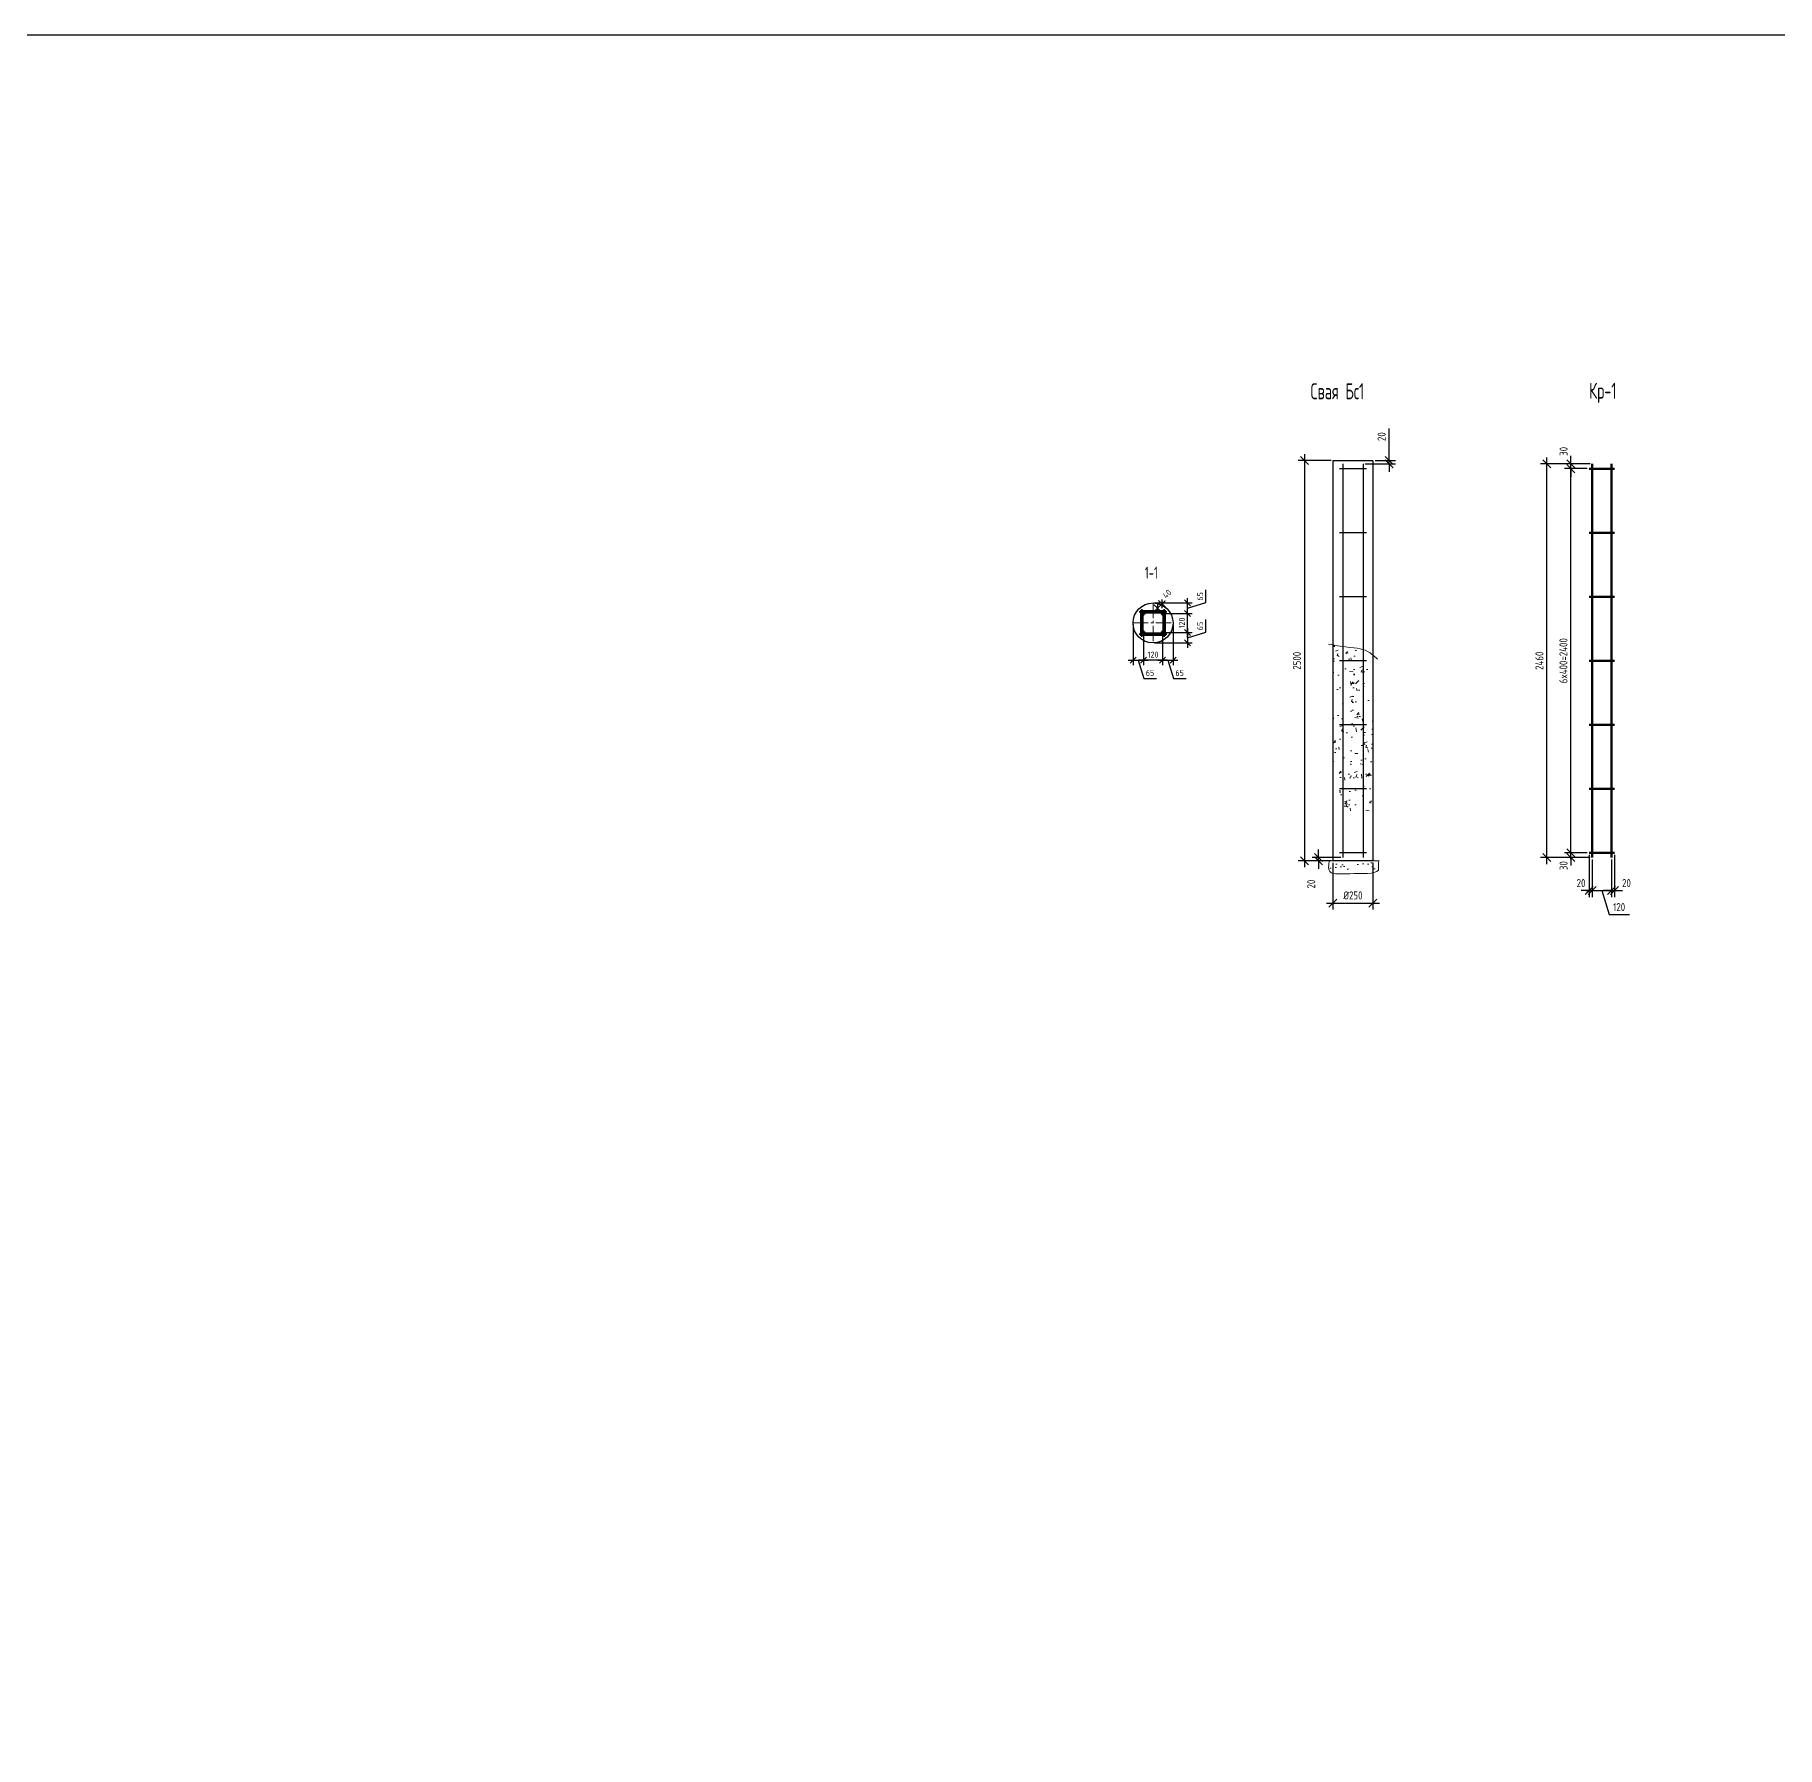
# Model space of a CAD drawing. Header units: millimetres. Extents: x -69913 to 106360, y -63759 to 35456.
# Drawn here: x 51369 to 62255, y 6078 to 16775 of the extents above; entities that cross this region are included whole.
import ezdxf
from ezdxf.lldxf.tags import DXFTag

# ---------------------------------------------------------------- set-up
doc = ezdxf.new("R2010")
doc.units = ezdxf.units.MM
doc.header["$MEASUREMENT"] = 0
doc.linetypes.add('CENTER2', pattern=[28.575, 19.05, -3.175, 3.175, -3.175])
for name, color, linetype, lineweight in [('Арматура', 1, 'Continuous', 50), ('МОНОЛИТ', 2, 'Continuous', 30), ('размерная', 5, 'Continuous', 15), ('размеры', 4, 'Continuous', 15), ('текст', 1, 'Continuous', 25), ('тонкая', 4, 'Continuous', 20), ('штриховка', 8, 'Continuous', 20)]:
    doc.layers.add(name, color=color, linetype=linetype, lineweight=lineweight)
doc.styles.add('style2', font='CS_Gost2304.shx')
doc.styles.add('ГОСТ 2.304', font='CS_Gost2304.shx')
tags = doc.linetypes.add('HIDDEN2', pattern=[4.7625, 3.175, -1.5875]).pattern_tags.tags
tags[6:7] = [DXFTag(74, 4), DXFTag(75, 0), DXFTag(340, '0'), DXFTag(46, 1.0), DXFTag(50, 0.0), DXFTag(44, 0.0), DXFTag(45, 0.0)]
tags[4:5] = [DXFTag(74, 4), DXFTag(75, 0), DXFTag(340, '0'), DXFTag(46, 1.0), DXFTag(50, 0.0), DXFTag(44, 0.0), DXFTag(45, 0.0)]
doc.dimstyles.new('СПДС', dxfattribs={"dimscale": 100, "dimtxt": 2.5, "dimasz": 2.5, "dimexe": 2, "dimexo": 0.625, "dimgap": 1, "dimtad": 1, "dimdec": 0, "dimtxsty": 'ГОСТ 2.304', "dimblk": 'OBLIQUE', "dimblk1": 'OBLIQUE', "dimblk2": 'OBLIQUE', "dimcen": 2.5, "dimdle": 2, "dimadec": 0, "dimazin": 2, "dimtfac": 0.75, "dimtdec": 4, "dimtmove": 1, "dimatfit": 3, "dimfxl": 1, "dimtfill": 1, "dimtolj": 1, "dimarcsym": 1})

# ---------------------------------------------------------------- blocks, each defined once
blk = doc.blocks.new('_Oblique')
at = {"color": 0, "linetype": 'ByBlock', "lineweight": -2}
blk.add_line((-0.5, -0.5), (0.5, 0.5), dxfattribs=at)
blk = doc.blocks.new('*D142')
at = {"layer": 'размерная', "color": 0, "lineweight": -2, "ltscale": 15, "transparency": 16777216}
for p, q in [((59390, 11635), (59390, 11685)), ((59529, 11635), (59350, 11635)), ((59468, 11615), (59350, 11615)), ((59390, 11615), (59390, 11635)), ((59390, 11615), (59390, 11565))]:
    blk.add_line(p, q, dxfattribs=at)
at = {"layer": 'размерная', "color": 0, "lineweight": -2, "ltscale": 15, "transparency": 16777216, "xscale": 50, "yscale": 50, "zscale": 50}
for p, rotation in [((59390, 11635), 270), ((59390, 11615), 90)]:
    blk.add_blockref('_Oblique', p, dxfattribs=dict(at, rotation=rotation))
at = {"layer": 'размерная', "color": 0, "ltscale": 15, "transparency": 16777216, "insert": (59344, 11470), "char_height": 50, "attachment_point": 5, "rotation": 90, "style": 'ГОСТ 2.304', "bg_fill": 3, "box_fill_scale": 1.25, "bg_fill_color": 256, "bg_fill_true_color": 13158600, "bg_fill_transparency": 0}
blk.add_mtext('\\A1;20', dxfattribs=at)
blk = doc.blocks.new('*D143')
at = {"layer": 'размерная', "color": 0, "lineweight": -2, "ltscale": 15, "transparency": 16777216}
for p, q in [((59303, 14155), (59303, 11575)), ((59468, 14115), (59263, 14115)), ((59468, 11615), (59263, 11615))]:
    blk.add_line(p, q, dxfattribs=at)
at = {"layer": 'размерная', "color": 0, "lineweight": -2, "ltscale": 15, "transparency": 16777216, "xscale": 50, "yscale": 50, "zscale": 50}
for p, rotation in [((59303, 14115), 90), ((59303, 11615), 270)]:
    blk.add_blockref('_Oblique', p, dxfattribs=dict(at, rotation=rotation))
at = {"layer": 'размерная', "color": 0, "ltscale": 15, "transparency": 16777216, "insert": (59255, 12865), "char_height": 50, "attachment_point": 5, "rotation": 90, "style": 'ГОСТ 2.304', "bg_fill": 3, "box_fill_scale": 1.25, "bg_fill_color": 256, "bg_fill_true_color": 13158600, "bg_fill_transparency": 0}
blk.add_mtext('\\A1;2500', dxfattribs=at)
blk = doc.blocks.new('*D144')
at = {"layer": 'размерная', "color": 0, "lineweight": -2, "ltscale": 15, "transparency": 16777216}
for p, q in [((59831, 14115), (59831, 14315)), ((59681, 14095), (59871, 14095)), ((59743, 14115), (59871, 14115)), ((59831, 14095), (59831, 14115)), ((59831, 14095), (59831, 14045))]:
    blk.add_line(p, q, dxfattribs=at)
at = {"layer": 'размерная', "color": 0, "lineweight": -2, "ltscale": 15, "transparency": 16777216, "xscale": 50, "yscale": 50, "zscale": 50}
for p, rotation in [((59831, 14115), 270), ((59831, 14095), 90)]:
    blk.add_blockref('_Oblique', p, dxfattribs=dict(at, rotation=rotation))
at = {"layer": 'размерная', "color": 0, "ltscale": 15, "transparency": 16777216, "insert": (59784, 14265), "char_height": 50, "attachment_point": 5, "rotation": 90, "style": 'ГОСТ 2.304', "bg_fill": 3, "box_fill_scale": 1.25, "bg_fill_color": 256, "bg_fill_true_color": 13158600, "bg_fill_transparency": 0}
blk.add_mtext('\\A1;20', dxfattribs=at)
blk = doc.blocks.new('*D145')
at = {"layer": 'размерная', "color": 0, "lineweight": -2, "ltscale": 15, "transparency": 16777216}
for p, q in [((59480, 11602), (59480, 11311)), ((59730, 11602), (59730, 11311)), ((59440, 11351), (59770, 11351))]:
    blk.add_line(p, q, dxfattribs=at)
at = {"layer": 'размерная', "color": 0, "lineweight": -2, "ltscale": 15, "transparency": 16777216, "xscale": 50, "yscale": 50, "zscale": 50, "rotation": 180}
blk.add_blockref('_Oblique', (59480, 11351), dxfattribs=at)
at = {"layer": 'размерная', "color": 0, "lineweight": -2, "ltscale": 15, "transparency": 16777216, "xscale": 50, "yscale": 50, "zscale": 50}
blk.add_blockref('_Oblique', (59730, 11351), dxfattribs=at)
at = {"layer": 'размерная', "color": 0, "ltscale": 15, "transparency": 16777216, "insert": (59605, 11399), "char_height": 50, "attachment_point": 5, "style": 'ГОСТ 2.304', "bg_fill": 3, "box_fill_scale": 1.25, "bg_fill_color": 256, "bg_fill_true_color": 13158600, "bg_fill_transparency": 0}
blk.add_mtext('\\A1;{\\Q0;%%C}250', dxfattribs=at)
blk = doc.blocks.new('*D130')
at = {"layer": 'размерная', "color": 0, "lineweight": -2, "ltscale": 15, "transparency": 16777216}
for p, q in [((58571, 13011), (58571, 13191)), ((58425, 13161), (58601, 13161)), ((58425, 13041), (58601, 13041))]:
    blk.add_line(p, q, dxfattribs=at)
at = {"layer": 'размерная', "color": 0, "lineweight": -2, "ltscale": 15, "transparency": 16777216, "xscale": 37.5, "yscale": 37.5, "zscale": 37.5}
for p, rotation in [((58571, 13161), 90), ((58571, 13041), 270)]:
    blk.add_blockref('_Oblique', p, dxfattribs=dict(at, rotation=rotation))
at = {"layer": 'размерная', "color": 0, "ltscale": 15, "transparency": 16777216, "insert": (58536, 13101), "char_height": 37.5, "attachment_point": 5, "rotation": 90, "style": 'ГОСТ 2.304', "bg_fill": 3, "box_fill_scale": 1.25, "bg_fill_color": 256, "bg_fill_true_color": 13158600, "bg_fill_transparency": 0}
blk.add_mtext('\\A1;120', dxfattribs=at)
blk = doc.blocks.new('*D131')
at = {"layer": 'размерная', "color": 0, "lineweight": -2, "ltscale": 15, "transparency": 16777216}
for p, q in [((58685, 13228), (58685, 13307)), ((58365, 13226), (58601, 13226)), ((58571, 13131), (58571, 13256)), ((58571, 13193), (58685, 13228)), ((58425, 13161), (58601, 13161))]:
    blk.add_line(p, q, dxfattribs=at)
at = {"layer": 'размерная', "color": 0, "lineweight": -2, "ltscale": 15, "transparency": 16777216, "xscale": 37.5, "yscale": 37.5, "zscale": 37.5, "rotation": 270}
blk.add_blockref('_Oblique', (58571, 13161), dxfattribs=at)
at = {"layer": 'размерная', "color": 0, "ltscale": 15, "transparency": 16777216, "insert": (58650, 13267), "char_height": 37.5, "attachment_point": 5, "rotation": 90, "style": 'ГОСТ 2.304', "bg_fill": 3, "box_fill_scale": 1.25, "bg_fill_color": 256, "bg_fill_true_color": 13158600, "bg_fill_transparency": 0}
blk.add_mtext('\\A1;65', dxfattribs=at)
at = {"layer": 'размерная', "color": 0, "lineweight": -2, "ltscale": 15, "transparency": 16777216, "xscale": 37.5, "yscale": 37.5, "zscale": 37.5, "rotation": 90}
blk.add_blockref('_Oblique', (58571, 13226), dxfattribs=at)
blk = doc.blocks.new('*D132')
at = {"layer": 'размерная', "color": 0, "lineweight": -2, "ltscale": 15, "transparency": 16777216}
for p, q in [((58571, 13071), (58571, 12946)), ((58685, 13043), (58685, 13122)), ((58365, 12976), (58601, 12976)), ((58425, 13041), (58601, 13041)), ((58571, 13008), (58685, 13043))]:
    blk.add_line(p, q, dxfattribs=at)
at = {"layer": 'размерная', "color": 0, "lineweight": -2, "ltscale": 15, "transparency": 16777216, "xscale": 37.5, "yscale": 37.5, "zscale": 37.5, "rotation": 270}
blk.add_blockref('_Oblique', (58571, 12976), dxfattribs=at)
at = {"layer": 'размерная', "color": 0, "ltscale": 15, "transparency": 16777216, "insert": (58650, 13082), "char_height": 37.5, "attachment_point": 5, "rotation": 90, "style": 'ГОСТ 2.304', "bg_fill": 3, "box_fill_scale": 1.25, "bg_fill_color": 256, "bg_fill_true_color": 13158600, "bg_fill_transparency": 0}
blk.add_mtext('\\A1;65', dxfattribs=at)
at = {"layer": 'размерная', "color": 0, "lineweight": -2, "ltscale": 15, "transparency": 16777216, "xscale": 37.5, "yscale": 37.5, "zscale": 37.5, "rotation": 90}
blk.add_blockref('_Oblique', (58571, 13041), dxfattribs=at)
blk = doc.blocks.new('*D133')
at = {"layer": 'размерная', "color": 0, "lineweight": -2, "ltscale": 15, "transparency": 16777216}
for p, q in [((58363, 13172), (58433, 13242)), ((58409, 13168), (58363, 13214)), ((58438, 13196), (58391, 13242))]:
    blk.add_line(p, q, dxfattribs=at)
at = {"layer": 'размерная', "color": 0, "ltscale": 15, "transparency": 16777216, "insert": (58443, 13282), "char_height": 37.5, "attachment_point": 5, "rotation": 45, "style": 'ГОСТ 2.304', "bg_fill": 3, "box_fill_scale": 1.25, "bg_fill_color": 256, "bg_fill_true_color": 13158600, "bg_fill_transparency": 0}
blk.add_mtext('\\A1;40', dxfattribs=at)
at = {"layer": 'размерная', "color": 0, "lineweight": -2, "ltscale": 15, "transparency": 16777216, "xscale": 37.5, "yscale": 37.5, "zscale": 37.5}
for p, rotation in [((58384, 13193), 224.9999999548879), ((58412, 13221), 44.99999995488781)]:
    blk.add_blockref('_Oblique', p, dxfattribs=dict(at, rotation=rotation))
blk = doc.blocks.new('*D134')
at = {"layer": 'размерная', "color": 0, "lineweight": -2, "ltscale": 15, "transparency": 16777216}
for p, q in [((58481, 13092), (58481, 12838)), ((58416, 13032), (58416, 12838)), ((58386, 12868), (58511, 12868)), ((58448, 12868), (58483, 12754)), ((58483, 12754), (58562, 12754))]:
    blk.add_line(p, q, dxfattribs=at)
at = {"layer": 'размерная', "color": 0, "lineweight": -2, "ltscale": 15, "transparency": 16777216, "xscale": 37.5, "yscale": 37.5, "zscale": 37.5, "rotation": 180}
blk.add_blockref('_Oblique', (58416, 12868), dxfattribs=at)
at = {"layer": 'размерная', "color": 0, "ltscale": 15, "transparency": 16777216, "insert": (58522, 12789), "char_height": 37.5, "attachment_point": 5, "style": 'ГОСТ 2.304', "bg_fill": 3, "box_fill_scale": 1.25, "bg_fill_color": 256, "bg_fill_true_color": 13158600, "bg_fill_transparency": 0}
blk.add_mtext('\\A1;65', dxfattribs=at)
at = {"layer": 'размерная', "color": 0, "lineweight": -2, "ltscale": 15, "transparency": 16777216, "xscale": 37.5, "yscale": 37.5, "zscale": 37.5}
blk.add_blockref('_Oblique', (58481, 12868), dxfattribs=at)
blk = doc.blocks.new('*D135')
at = {"layer": 'размерная', "color": 0, "lineweight": -2, "ltscale": 15, "transparency": 16777216}
for p, q in [((58296, 13032), (58296, 12838)), ((58416, 13032), (58416, 12838)), ((58446, 12868), (58266, 12868))]:
    blk.add_line(p, q, dxfattribs=at)
at = {"layer": 'размерная', "color": 0, "lineweight": -2, "ltscale": 15, "transparency": 16777216, "xscale": 37.5, "yscale": 37.5, "zscale": 37.5, "rotation": 180}
blk.add_blockref('_Oblique', (58296, 12868), dxfattribs=at)
at = {"layer": 'размерная', "color": 0, "lineweight": -2, "ltscale": 15, "transparency": 16777216, "xscale": 37.5, "yscale": 37.5, "zscale": 37.5}
blk.add_blockref('_Oblique', (58416, 12868), dxfattribs=at)
at = {"layer": 'размерная', "color": 0, "ltscale": 15, "transparency": 16777216, "insert": (58356, 12903), "char_height": 37.5, "attachment_point": 5, "style": 'ГОСТ 2.304', "bg_fill": 3, "box_fill_scale": 1.25, "bg_fill_color": 256, "bg_fill_true_color": 13158600, "bg_fill_transparency": 0}
blk.add_mtext('\\A1;120', dxfattribs=at)
blk = doc.blocks.new('*D136')
at = {"layer": 'размерная', "color": 0, "lineweight": -2, "ltscale": 15, "transparency": 16777216}
for p, q in [((58231, 13092), (58231, 12838)), ((58201, 12868), (58326, 12868)), ((58263, 12868), (58298, 12754)), ((58296, 12913), (58296, 12838)), ((58298, 12754), (58377, 12754))]:
    blk.add_line(p, q, dxfattribs=at)
at = {"layer": 'размерная', "color": 0, "lineweight": -2, "ltscale": 15, "transparency": 16777216, "xscale": 37.5, "yscale": 37.5, "zscale": 37.5, "rotation": 180}
blk.add_blockref('_Oblique', (58231, 12868), dxfattribs=at)
at = {"layer": 'размерная', "color": 0, "ltscale": 15, "transparency": 16777216, "insert": (58337, 12789), "char_height": 37.5, "attachment_point": 5, "style": 'ГОСТ 2.304', "bg_fill": 3, "box_fill_scale": 1.25, "bg_fill_color": 256, "bg_fill_true_color": 13158600, "bg_fill_transparency": 0}
blk.add_mtext('\\A1;65', dxfattribs=at)
at = {"layer": 'размерная', "color": 0, "lineweight": -2, "ltscale": 15, "transparency": 16777216, "xscale": 37.5, "yscale": 37.5, "zscale": 37.5}
blk.add_blockref('_Oblique', (58296, 12868), dxfattribs=at)
blk = doc.blocks.new('*D137')
at = {"layer": 'размерная', "color": 0, "lineweight": -2, "ltscale": 20, "transparency": 16777216}
for p, q in [((61068, 11665), (60927, 11665)), ((60967, 11665), (60967, 11715)), ((61088, 11635), (60927, 11635)), ((60967, 11635), (60967, 11585))]:
    blk.add_line(p, q, dxfattribs=at)
at = {"layer": 'размерная', "color": 0, "ltscale": 20, "transparency": 16777216, "insert": (60921, 11585), "char_height": 50, "attachment_point": 5, "rotation": 90, "style": 'ГОСТ 2.304', "bg_fill": 3, "box_fill_scale": 1.25, "bg_fill_color": 256, "bg_fill_true_color": 13158600, "bg_fill_transparency": 0}
blk.add_mtext('\\A1;30', dxfattribs=at)
at = {"layer": 'размерная', "color": 0, "lineweight": -2, "ltscale": 20, "transparency": 16777216}
blk.add_line((60967, 11635), (60967, 11665), dxfattribs=at)
at = {"layer": 'размерная', "color": 0, "lineweight": -2, "ltscale": 20, "transparency": 16777216, "xscale": 50, "yscale": 50, "zscale": 50}
for p, rotation in [((60967, 11665), 270), ((60967, 11635), 90)]:
    blk.add_blockref('_Oblique', p, dxfattribs=dict(at, rotation=rotation))
blk = doc.blocks.new('*D146')
at = {"layer": 'размерная', "color": 0, "lineweight": -2, "ltscale": 20, "transparency": 16777216}
for p, q in [((61068, 14065), (60927, 14065)), ((60967, 11625), (60967, 14105)), ((61068, 11665), (60927, 11665))]:
    blk.add_line(p, q, dxfattribs=at)
at = {"layer": 'размерная', "color": 0, "lineweight": -2, "ltscale": 20, "transparency": 16777216, "xscale": 50, "yscale": 50, "zscale": 50}
for p, rotation in [((60967, 14065), 90), ((60967, 11665), 270)]:
    blk.add_blockref('_Oblique', p, dxfattribs=dict(at, rotation=rotation))
at = {"layer": 'размерная', "color": 0, "ltscale": 20, "transparency": 16777216, "insert": (60920, 12865), "char_height": 50, "attachment_point": 5, "rotation": 90, "style": 'ГОСТ 2.304', "bg_fill": 3, "box_fill_scale": 1.25, "bg_fill_color": 256, "bg_fill_true_color": 13158600, "bg_fill_transparency": 0}
blk.add_mtext('\\A1;6x400=2400', dxfattribs=at)
blk = doc.blocks.new('*D138')
at = {"layer": 'размерная', "color": 0, "lineweight": -2, "ltscale": 20, "transparency": 16777216}
for p, q in [((61088, 14095), (60927, 14095)), ((61068, 14065), (60927, 14065)), ((60967, 14095), (60967, 14145)), ((60967, 14065), (60967, 14015))]:
    blk.add_line(p, q, dxfattribs=at)
at = {"layer": 'размерная', "color": 0, "ltscale": 20, "transparency": 16777216, "insert": (60921, 14173), "char_height": 50, "attachment_point": 5, "rotation": 90, "style": 'ГОСТ 2.304', "bg_fill": 3, "box_fill_scale": 1.25, "bg_fill_color": 256, "bg_fill_true_color": 13158600, "bg_fill_transparency": 0}
blk.add_mtext('\\A1;30', dxfattribs=at)
at = {"layer": 'размерная', "color": 0, "lineweight": -2, "ltscale": 20, "transparency": 16777216}
blk.add_line((60967, 14065), (60967, 14095), dxfattribs=at)
at = {"layer": 'размерная', "color": 0, "lineweight": -2, "ltscale": 20, "transparency": 16777216, "xscale": 50, "yscale": 50, "zscale": 50}
for p, rotation in [((60967, 14095), 270), ((60967, 14065), 90)]:
    blk.add_blockref('_Oblique', p, dxfattribs=dict(at, rotation=rotation))
blk = doc.blocks.new('*D139')
at = {"layer": 'размерная', "color": 0, "lineweight": -2, "ltscale": 20, "transparency": 16777216}
for p, q in [((61100, 11623), (61100, 11389)), ((61220, 11623), (61220, 11389)), ((61060, 11429), (61260, 11429)), ((61160, 11429), (61205, 11279)), ((61205, 11279), (61332, 11279))]:
    blk.add_line(p, q, dxfattribs=at)
at = {"layer": 'размерная', "color": 0, "lineweight": -2, "ltscale": 20, "transparency": 16777216, "xscale": 50, "yscale": 50, "zscale": 50, "rotation": 180}
blk.add_blockref('_Oblique', (61100, 11429), dxfattribs=at)
at = {"layer": 'размерная', "color": 0, "ltscale": 20, "transparency": 16777216, "insert": (61268, 11326), "char_height": 50, "attachment_point": 5, "style": 'ГОСТ 2.304', "bg_fill": 3, "box_fill_scale": 1.25, "bg_fill_color": 256, "bg_fill_true_color": 13158600, "bg_fill_transparency": 0}
blk.add_mtext('\\A1;120', dxfattribs=at)
at = {"layer": 'размерная', "color": 0, "lineweight": -2, "ltscale": 20, "transparency": 16777216, "xscale": 50, "yscale": 50, "zscale": 50}
blk.add_blockref('_Oblique', (61220, 11429), dxfattribs=at)
blk = doc.blocks.new('*D140')
at = {"layer": 'размерная', "color": 0, "lineweight": -2, "ltscale": 20, "transparency": 16777216}
for p, q in [((61080, 11652), (61080, 11389)), ((61100, 11623), (61100, 11389)), ((61080, 11429), (61030, 11429)), ((61100, 11429), (61150, 11429))]:
    blk.add_line(p, q, dxfattribs=at)
at = {"layer": 'размерная', "color": 0, "ltscale": 20, "transparency": 16777216, "insert": (61030, 11476), "char_height": 50, "attachment_point": 5, "style": 'ГОСТ 2.304', "bg_fill": 3, "box_fill_scale": 1.25, "bg_fill_color": 256, "bg_fill_true_color": 13158600, "bg_fill_transparency": 0}
blk.add_mtext('\\A1;20', dxfattribs=at)
at = {"layer": 'размерная', "color": 0, "lineweight": -2, "ltscale": 20, "transparency": 16777216}
blk.add_line((61100, 11429), (61080, 11429), dxfattribs=at)
at = {"layer": 'размерная', "color": 0, "lineweight": -2, "ltscale": 20, "transparency": 16777216, "xscale": 50, "yscale": 50, "zscale": 50}
blk.add_blockref('_Oblique', (61080, 11429), dxfattribs=at)
at = {"layer": 'размерная', "color": 0, "lineweight": -2, "ltscale": 20, "transparency": 16777216, "xscale": 50, "yscale": 50, "zscale": 50, "rotation": 180}
blk.add_blockref('_Oblique', (61100, 11429), dxfattribs=at)
blk = doc.blocks.new('*D141')
at = {"layer": 'размерная', "color": 0, "lineweight": -2, "ltscale": 20, "transparency": 16777216}
for p, q in [((61240, 11652), (61240, 11389)), ((61220, 11623), (61220, 11389)), ((61220, 11429), (61170, 11429)), ((61240, 11429), (61290, 11429))]:
    blk.add_line(p, q, dxfattribs=at)
at = {"layer": 'размерная', "color": 0, "ltscale": 20, "transparency": 16777216, "insert": (61314, 11476), "char_height": 50, "attachment_point": 5, "style": 'ГОСТ 2.304', "bg_fill": 3, "box_fill_scale": 1.25, "bg_fill_color": 256, "bg_fill_true_color": 13158600, "bg_fill_transparency": 0}
blk.add_mtext('\\A1;20', dxfattribs=at)
at = {"layer": 'размерная', "color": 0, "lineweight": -2, "ltscale": 20, "transparency": 16777216}
blk.add_line((61220, 11429), (61240, 11429), dxfattribs=at)
at = {"layer": 'размерная', "color": 0, "lineweight": -2, "ltscale": 20, "transparency": 16777216, "xscale": 50, "yscale": 50, "zscale": 50}
blk.add_blockref('_Oblique', (61220, 11429), dxfattribs=at)
at = {"layer": 'размерная', "color": 0, "lineweight": -2, "ltscale": 20, "transparency": 16777216, "xscale": 50, "yscale": 50, "zscale": 50, "rotation": 180}
blk.add_blockref('_Oblique', (61240, 11429), dxfattribs=at)
blk = doc.blocks.new('*D147')
at = {"layer": 'размерная', "color": 0, "lineweight": -2, "ltscale": 20, "transparency": 16777216}
for p, q in [((61088, 14095), (60777, 14095)), ((60817, 11595), (60817, 14135)), ((61088, 11635), (60777, 11635))]:
    blk.add_line(p, q, dxfattribs=at)
at = {"layer": 'размерная', "color": 0, "lineweight": -2, "ltscale": 20, "transparency": 16777216, "xscale": 50, "yscale": 50, "zscale": 50}
for p, rotation in [((60817, 14095), 90), ((60817, 11635), 270)]:
    blk.add_blockref('_Oblique', p, dxfattribs=dict(at, rotation=rotation))
at = {"layer": 'размерная', "color": 0, "ltscale": 20, "transparency": 16777216, "insert": (60770, 12865), "char_height": 50, "attachment_point": 5, "rotation": 90, "style": 'ГОСТ 2.304', "bg_fill": 3, "box_fill_scale": 1.25, "bg_fill_color": 256, "bg_fill_true_color": 13158600, "bg_fill_transparency": 0}
blk.add_mtext('\\A1;2460', dxfattribs=at)

msp = doc.modelspace()

# ---------------------------------------------------------------- hatches: boundary and pattern name
at = {"layer": 'штриховка', "ltscale": 15}
h = msp.add_hatch(dxfattribs=at)
h.set_pattern_fill('AR-CONC', color=256)
h.set_pattern_definition([(50, (96360165.75, 182578498.13), (182.184669, -15.93908554), [19.05, -209.55]), (355, (96360165.75, 182578498.13), (-35.24342142, 191.05684524), [15.24, -167.64058417]), (100.4514447, (96360180.93, 182578496.8), (146.94124709, 175.11775191), [16.1900088, -178.0902446]), (46.1842, (96360165.75, 182578548.93), (271.0790409, -42.04232793), [28.575, -314.325]), (96.63555761, (96360188.34, 182578545.43), (237.40413405, 247.4261246), [24.28502314, -267.13560816]), (351.18415117, (96360165.75, 182578548.93), (237.40413406, 247.4261246), [22.85996707, -251.45973192]), (21, (96360191.15, 182578536.23), (151.61439127, -102.26519819), [19.05, -209.55]), (326, (96360191.15, 182578536.23), (61.80202835, 184.18796612), [15.24, -167.64]), (71.451445, (96360203.78, 182578527.71), (213.41641928, 81.92276889), [16.1900088, -178.0899376]), (37.5, (96360165.75, 182578498.133), (3.08860325, 84.555038873), [0, -165.608, 0, -170.18, 0, -168.275]), (7.5, (96360165.75, 182578498.13), (66.81966251, 100.18057482), [0, -97.028, 0, -161.798, 0, -64.135]), (327.5, (96360109.106, 182578498.133), (135.590595167, -5.728743993), [0, -63.5, 0, -198.12, 0, -262.89]), (317.5, (96360083.7, 182578498.13), (148.129181386, 25.42649103), [0, -82.55, 0, -131.572, 0, -186.69])])
h.paths.add_polyline_path([(59480.2, 12963.6), (59480.2, 11914.9), (59730.2, 11914.9), (59730.2, 12920.9)])
at = {"layer": 'штриховка', "ltscale": 0.5}
h = msp.add_hatch(dxfattribs=at)
h.set_pattern_fill('AR-SAND', color=256, scale=2.5)
h.set_pattern_definition([(37.5, (-1197926.95, -16466506.17), (-4.00007824, 122.35330933), [0, -96.52, 0, -107.95, 0, -103.1875]), (7.5, (-1197926.95, -16466506.17), (112.3808208, 179.2062751), [0, -52.07, 0, -86.995, 0, -33.3375]), (327.5, (-1198005.05, -16466506.17), (197.74809256, 0.3592962), [0, -31.75, 0, -114.3, 0, -149.225]), (317.5, (-1198005.05, -16466506.17), (190.8891131, 55.7323308), [0, -15.875, 0, -74.93, 0, -85.725])])
edge = h.paths.add_edge_path()
edge.add_spline(control_points=[(59456.4, 11614.9), (59461.6, 11572.4), (59452.3, 11575.4), (59479.4, 11537.4), (59519.4, 11536.5), (59641.1, 11538.1), (59730.2, 11541.1), (59755.3, 11548.1), (59763.9, 11584.7), (59765.8, 11614.9)], knot_values=[0, 0, 0, 0, 72.048413, 105.2822661, 164.0206653, 267.00424, 356.6644905, 427.5556285, 528.5093308, 528.5093308, 528.5093308, 528.5093308], degree=3, periodic=0)
edge.add_line((59765.8, 11614.9), (59632.5, 11618))
edge.add_line((59632.5, 11618), (59632.5, 11618))
edge.add_line((59632.5, 11618), (59632.5, 11618.2))
edge.add_line((59632.5, 11618.2), (59456.4, 11614.9))

# ---------------------------------------------------------------- linework, layer by layer
at = {"layer": 'Арматура', "lineweight": 30, "ltscale": 40}
for p, q in [((59690.2, 14064.9), (59520.2, 14064.9)), ((59541.6, 14094.9), (59541.6, 12953.4)), ((59668.9, 14094.9), (59668.9, 12935.3)), ((59690.2, 13664.9), (59520.2, 13664.9)), ((59690.2, 13264.9), (59520.2, 13264.9))]:
    msp.add_line(p, q, dxfattribs=at)
at = {"layer": 'Арматура', "ltscale": 100}
for p, q in [((61100.1, 14094.9), (61100.1, 11635.1)), ((61220.1, 14094.9), (61220.1, 11635.1)), ((58275.8, 13174.9), (58435.8, 13174.9)), ((58275.8, 13174.9), (58275.8, 13166.9)), ((58281.8, 13180.9), (58281.8, 13020.9)), ((58281.8, 13180.9), (58289.8, 13180.9)), ((58289.8, 13180.9), (58289.8, 13020.9)), ((58275.8, 13166.9), (58435.8, 13166.9)), ((58275.8, 13026.9), (58275.8, 13034.9)), ((58281.8, 13020.9), (58289.8, 13020.9)), ((61240.1, 12464.9), (61080.1, 12464.9)), ((61240.1, 11664.9), (61080.1, 11664.9))]:
    msp.add_line(p, q, dxfattribs=at)
msp.add_circle((58295.8, 13160.9), 6, dxfattribs=at)
at = {"layer": 'МОНОЛИТ', "lineweight": 30, "ltscale": 40}
for p, q in [((59480.2, 14114.9), (59480.2, 11614.9)), ((59730.2, 14114.9), (59480.2, 14114.9)), ((59730.2, 14114.9), (59730.2, 11614.9)), ((59730.2, 11614.9), (59480.2, 11614.9))]:
    msp.add_line(p, q, dxfattribs=at)
at = {"layer": 'МОНОЛИТ', "linetype": 'HIDDEN2', "lineweight": 25, "ltscale": 40}
for p, q in [((59690.2, 12864.9), (59520.2, 12864.9)), ((59541.6, 12953.4), (59541.6, 11634.9)), ((59668.9, 12935.3), (59668.9, 11634.9)), ((59690.2, 12464.9), (59520.2, 12464.9)), ((59690.2, 11664.9), (59520.2, 11664.9))]:
    msp.add_line(p, q, dxfattribs=at)
at = {"layer": 'МОНОЛИТ', "lineweight": 30, "ltscale": 100}
msp.add_circle((58355.8, 13100.9), 125, dxfattribs=at)
at = {"layer": 'размеры', "ltscale": 100}
msp.add_open_spline([(59452.4, 12969.1), (59475.6, 12964.3), (59609.7, 12939.8), (59673, 12949.2), (59736.8, 12895), (59758.1, 12875.7)], degree=3, knots=[80.7978006, 80.7978006, 80.7978006, 80.7978006, 124.1560729, 298.6039811, 380.9753168, 380.9753168, 380.9753168, 380.9753168], dxfattribs=at)
at = {"layer": 'тонкая', "linetype": 'CENTER2', "ltscale": 5}
for p, q in [((58355.8, 13225.9), (58355.8, 12975.9)), ((58230.8, 13100.9), (58480.8, 13100.9))]:
    msp.add_line(p, q, dxfattribs=at)

# ---------------------------------------------------------------- texts
at = {"layer": 'текст', "color": 0, "linetype": 'Continuous', "lineweight": 25, "ltscale": 20, "style": 'style2', "width": 0.8}
for s, p in [(' Свая Бс1', (59299.4, 14498.6)), ('Кр-1', (61081, 14501.7))]:
    msp.add_text(s, height=100, dxfattribs=at).set_placement(p)

# ---------------------------------------------------------------- next in the draw order: dimensions: what is measured, and where the dimension line sits
at = {"layer": 'размерная', "ltscale": 15}
for base, p1, p2, override, picture, middle in [((59830.5, 14094.9), (59730.2, 14114.9), (59668.9, 14094.9), {"dimscale": 20, "dimtmove": 0, "dimfxl": 800, "dimfxlon": 1}, '*D144', (59830.5, 14264.9)), ((59390.5, 11634.9), (59480.2, 11614.9), (59541.6, 11634.9), {"dimscale": 20, "dimfxl": 800, "dimfxlon": 1, "dimtfill": 1, "dimarcsym": 1}, '*D142', (59390.5, 11470))]:
    dim = msp.add_linear_dim(base=base, p1=p1, p2=p2, angle=90, dimstyle='СПДС', override=override, dxfattribs=at)
    dim.commit()
    dim.dimension.update_dxf_attribs({"geometry": picture, "text_midpoint": middle, "dimtype": 160})
dim = msp.add_linear_dim(base=(58571.1, 13160.9), p1=(58415.8, 13040.9), p2=(58415.8, 13160.9), angle=90, dimstyle='СПДС', override={"dimscale": 15, "dimfxl": 800, "dimfxlon": 1, "dimtfill": 1, "dimarcsym": 1}, dxfattribs=at)
dim.commit()
dim.dimension.update_dxf_attribs({"geometry": '*D130', "text_midpoint": (58535.9, 13100.9)})
at = {"layer": 'размерная', "ltscale": 20}
dim = msp.add_linear_dim(base=(60966.9, 11664.9), p1=(61100.1, 11635.1), p2=(61080.1, 11664.9), angle=90, dimstyle='СПДС', override={"dimscale": 20, "dimfxl": 800, "dimfxlon": 1}, dxfattribs=at)
dim.commit()
dim.dimension.update_dxf_attribs({"geometry": '*D137', "text_midpoint": (60966.9, 11585.1), "dimtype": 160})

# ---------------------------------------------------------------- next in the draw order: dimensions: what is measured, and where the dimension line sits
at = {"layer": 'размерная', "ltscale": 15}
for base, p1, p2, override, picture, middle in [((59302.6, 11614.9), (59480.2, 14114.9), (59480.2, 11614.9), {"dimscale": 20, "dimfxl": 800, "dimfxlon": 1, "dimtfill": 1, "dimarcsym": 1}, '*D143', (59254.7, 12864.9)), ((58571.1, 13225.9), (58415.8, 13160.9), (58355.8, 13225.9), {"dimscale": 15, "dimfxl": 800, "dimfxlon": 1, "dimtfill": 1, "dimarcsym": 1}, '*D131', (58649.8, 13242.7))]:
    dim = msp.add_linear_dim(base=base, p1=p1, p2=p2, angle=90, dimstyle='СПДС', override=override, dxfattribs=at)
    dim.commit()
    dim.dimension.update_dxf_attribs({"geometry": picture, "text_midpoint": middle})
at = {"layer": 'размерная', "ltscale": 20}
dim = msp.add_linear_dim(base=(60966.9, 14064.9), p1=(61080.1, 11664.9), p2=(61080.1, 14064.9), angle=90, text='6x400=<>', dimstyle='СПДС', override={"dimscale": 20, "dimfxl": 800, "dimfxlon": 1, "dimtfill": 1, "dimarcsym": 1}, dxfattribs=at)
dim.commit()
dim.dimension.update_dxf_attribs({"geometry": '*D146', "text_midpoint": (60920, 12864.9)})

# ---------------------------------------------------------------- next in the draw order: linework, layer by layer
at = {"layer": 'Арматура', "ltscale": 100}
for p, q in [((61240.1, 13664.9), (61080.1, 13664.9)), ((58429.8, 13180.9), (58421.8, 13180.9)), ((61240.1, 13264.9), (61080.1, 13264.9)), ((61240.1, 12864.9), (61080.1, 12864.9))]:
    msp.add_line(p, q, dxfattribs=at)
at = {"layer": 'МОНОЛИТ', "linetype": 'HIDDEN2', "lineweight": 25, "ltscale": 40}
msp.add_line((59690.2, 12064.9), (59520.2, 12064.9), dxfattribs=at)

# ---------------------------------------------------------------- next in the draw order: dimensions: what is measured, and where the dimension line sits
at = {"layer": 'размерная', "ltscale": 20}
dim = msp.add_linear_dim(base=(60966.9, 14094.9), p1=(61080.1, 14064.9), p2=(61100.1, 14094.9), angle=90, dimstyle='СПДС', override={"dimscale": 20, "dimfxl": 800, "dimfxlon": 1}, dxfattribs=at)
dim.commit()
dim.dimension.update_dxf_attribs({"geometry": '*D138', "text_midpoint": (60966.9, 14173), "dimtype": 160})
at = {"layer": 'размерная', "ltscale": 15}
dim = msp.add_linear_dim(base=(58571.1, 12975.9), p1=(58415.8, 13040.9), p2=(58355.8, 12975.9), angle=90, dimstyle='СПДС', override={"dimscale": 15, "dimfxl": 800, "dimfxlon": 1, "dimtfill": 1, "dimarcsym": 1}, dxfattribs=at)
dim.commit()
dim.dimension.update_dxf_attribs({"geometry": '*D132', "text_midpoint": (58649.8, 13057.7)})
dim = msp.add_linear_dim(base=(59730.2, 11350.8), p1=(59480.2, 11614.9), p2=(59730.2, 11614.9), text='{\\Q0;%%C}250', dimstyle='СПДС', override={"dimscale": 20, "dimfxl": 800, "dimfxlon": 1}, dxfattribs=at)
dim.commit()
dim.dimension.update_dxf_attribs({"geometry": '*D145', "text_midpoint": (59605.2, 11398.8)})
at = {"layer": 'размерная', "ltscale": 20}
dim = msp.add_linear_dim(base=(61220.1, 11429.5), p1=(61100.1, 11635.1), p2=(61220.1, 11635.1), dimstyle='СПДС', override={"dimscale": 20, "dimfxl": 800, "dimfxlon": 1, "dimtfill": 1, "dimarcsym": 1}, dxfattribs=at)
dim.commit()
dim.dimension.update_dxf_attribs({"geometry": '*D139', "text_midpoint": (61225.4, 11325.6)})

# ---------------------------------------------------------------- next in the draw order: linework, layer by layer
at = {"layer": 'Арматура', "ltscale": 100}
for p, q in [((61240.1, 14064.9), (61080.1, 14064.9)), ((58421.8, 13180.9), (58421.8, 13020.9)), ((58429.8, 13180.9), (58429.8, 13020.9)), ((58435.8, 13174.9), (58435.8, 13166.9)), ((58275.8, 13034.9), (58435.8, 13034.9)), ((58275.8, 13026.9), (58435.8, 13026.9)), ((58429.8, 13020.9), (58421.8, 13020.9)), ((58435.8, 13026.9), (58435.8, 13034.9))]:
    msp.add_line(p, q, dxfattribs=at)
for centre in [(58415.8, 13160.9), (58295.8, 13040.9), (58415.8, 13040.9)]:
    msp.add_circle(centre, 6, dxfattribs=at)
at = {"layer": 'тонкая', "ltscale": 100}
msp.add_line((59456.4, 11614.9), (59766.7, 11614.9), dxfattribs=at)
msp.add_open_spline([(59456.4, 11614.9), (59444.2, 11542.3), (59472.2, 11531), (59612.6, 11535.9), (59693, 11533.4), (59756.1, 11545), (59764.2, 11557.1), (59766.9, 11566.5), (59761.3, 11593.9), (59767.3, 11617.5)], degree=3, knots=[0, 0, 0, 0, 72.048413, 105.2822661, 164.0206653, 267.00424, 356.6644905, 427.5556285, 528.033094, 528.033094, 528.033094, 528.033094], dxfattribs=at)

# ---------------------------------------------------------------- next in the draw order: dimensions: what is measured, and where the dimension line sits
at = {"layer": 'размерная', "ltscale": 20}
dim = msp.add_linear_dim(base=(61080.1, 11429.5), p1=(61100.1, 11635.1), p2=(61080.1, 11664.9), dimstyle='СПДС', override={"dimscale": 20, "dimfxl": 800, "dimfxlon": 1}, dxfattribs=at)
dim.commit()
dim.dimension.update_dxf_attribs({"geometry": '*D140', "text_midpoint": (61030.1, 11429.5), "dimtype": 160})

# ---------------------------------------------------------------- next in the draw order: dimensions: what is measured, and where the dimension line sits
dim = msp.add_linear_dim(base=(60817.2, 14094.9), p1=(61100.1, 11635.1), p2=(61100.1, 14094.9), angle=90, dimstyle='СПДС', override={"dimscale": 20, "dimfxl": 800, "dimfxlon": 1}, dxfattribs=at)
dim.commit()
dim.dimension.update_dxf_attribs({"geometry": '*D147', "text_midpoint": (60770.3, 12865)})
at = {"layer": 'размерная', "ltscale": 15}
dim = msp.add_linear_dim(base=(58412.2, 13221.3), p1=(58415.8, 13160.9), p2=(58444.2, 13189.3), angle=45, dimstyle='СПДС', override={"dimscale": 15, "dimfxl": 800, "dimfxlon": 1, "dimtfill": 1, "dimarcsym": 1}, dxfattribs=at)
dim.commit()
dim.dimension.update_dxf_attribs({"geometry": '*D133', "text_midpoint": (58467.1, 13258.6), "dimtype": 161})
dim = msp.add_linear_dim(base=(58480.8, 12868.1), p1=(58415.8, 13040.9), p2=(58480.8, 13100.9), dimstyle='СПДС', override={"dimscale": 15, "dimfxl": 800, "dimfxlon": 1, "dimtfill": 1, "dimarcsym": 1}, dxfattribs=at)
dim.commit()
dim.dimension.update_dxf_attribs({"geometry": '*D134', "text_midpoint": (58497.6, 12789.4)})
at = {"layer": 'размерная', "ltscale": 20}
dim = msp.add_linear_dim(base=(61240.1, 11429.5), p1=(61220.1, 11635.1), p2=(61240.1, 11664.9), dimstyle='СПДС', override={"dimscale": 20, "dimfxl": 800, "dimfxlon": 1}, dxfattribs=at)
dim.commit()
dim.dimension.update_dxf_attribs({"geometry": '*D141', "text_midpoint": (61313.8, 11429), "dimtype": 160})

# ---------------------------------------------------------------- next in the draw order: linework, layer by layer
at = {"layer": 'Арматура', "ltscale": 100}
msp.add_line((61240.1, 12064.9), (61080.1, 12064.9), dxfattribs=at)

# ---------------------------------------------------------------- next in the draw order: texts
at = {"layer": 'текст', "color": 0, "linetype": 'Continuous', "lineweight": 25, "ltscale": 15, "style": 'style2', "width": 0.8}
msp.add_text('1-1', height=75, dxfattribs=at).set_placement((58304.7, 13377.6))

# ---------------------------------------------------------------- next in the draw order: dimensions: what is measured, and where the dimension line sits
at = {"layer": 'размерная', "ltscale": 15}
dim = msp.add_linear_dim(base=(58295.8, 12868.1), p1=(58415.8, 13040.9), p2=(58295.8, 13040.9), dimstyle='СПДС', override={"dimscale": 15, "dimfxl": 800, "dimfxlon": 1, "dimtfill": 1, "dimarcsym": 1}, dxfattribs=at)
dim.commit()
dim.dimension.update_dxf_attribs({"geometry": '*D135', "text_midpoint": (58355.8, 12903.4)})

# ---------------------------------------------------------------- next in the draw order: dimensions: what is measured, and where the dimension line sits
dim = msp.add_linear_dim(base=(58295.8, 12868.1), p1=(58230.8, 13100.9), p2=(58295.8, 12921.9), dimstyle='СПДС', override={"dimscale": 15, "dimfxl": 800, "dimfxlon": 1, "dimtfill": 1, "dimarcsym": 1}, dxfattribs=at)
dim.commit()
dim.dimension.update_dxf_attribs({"geometry": '*D136', "text_midpoint": (58312.6, 12789.4)})

# ---------------------------------------------------------------- next in the draw order: linework, layer by layer
at = {"ltscale": 100}
msp.add_lwpolyline([(40483.2, 16775.1), (77006.9, 16775.1), (77006.9, -5720.8), (40483.2, -5720.8)], close=True, dxfattribs=at)

doc.saveas('drawing.dxf')
